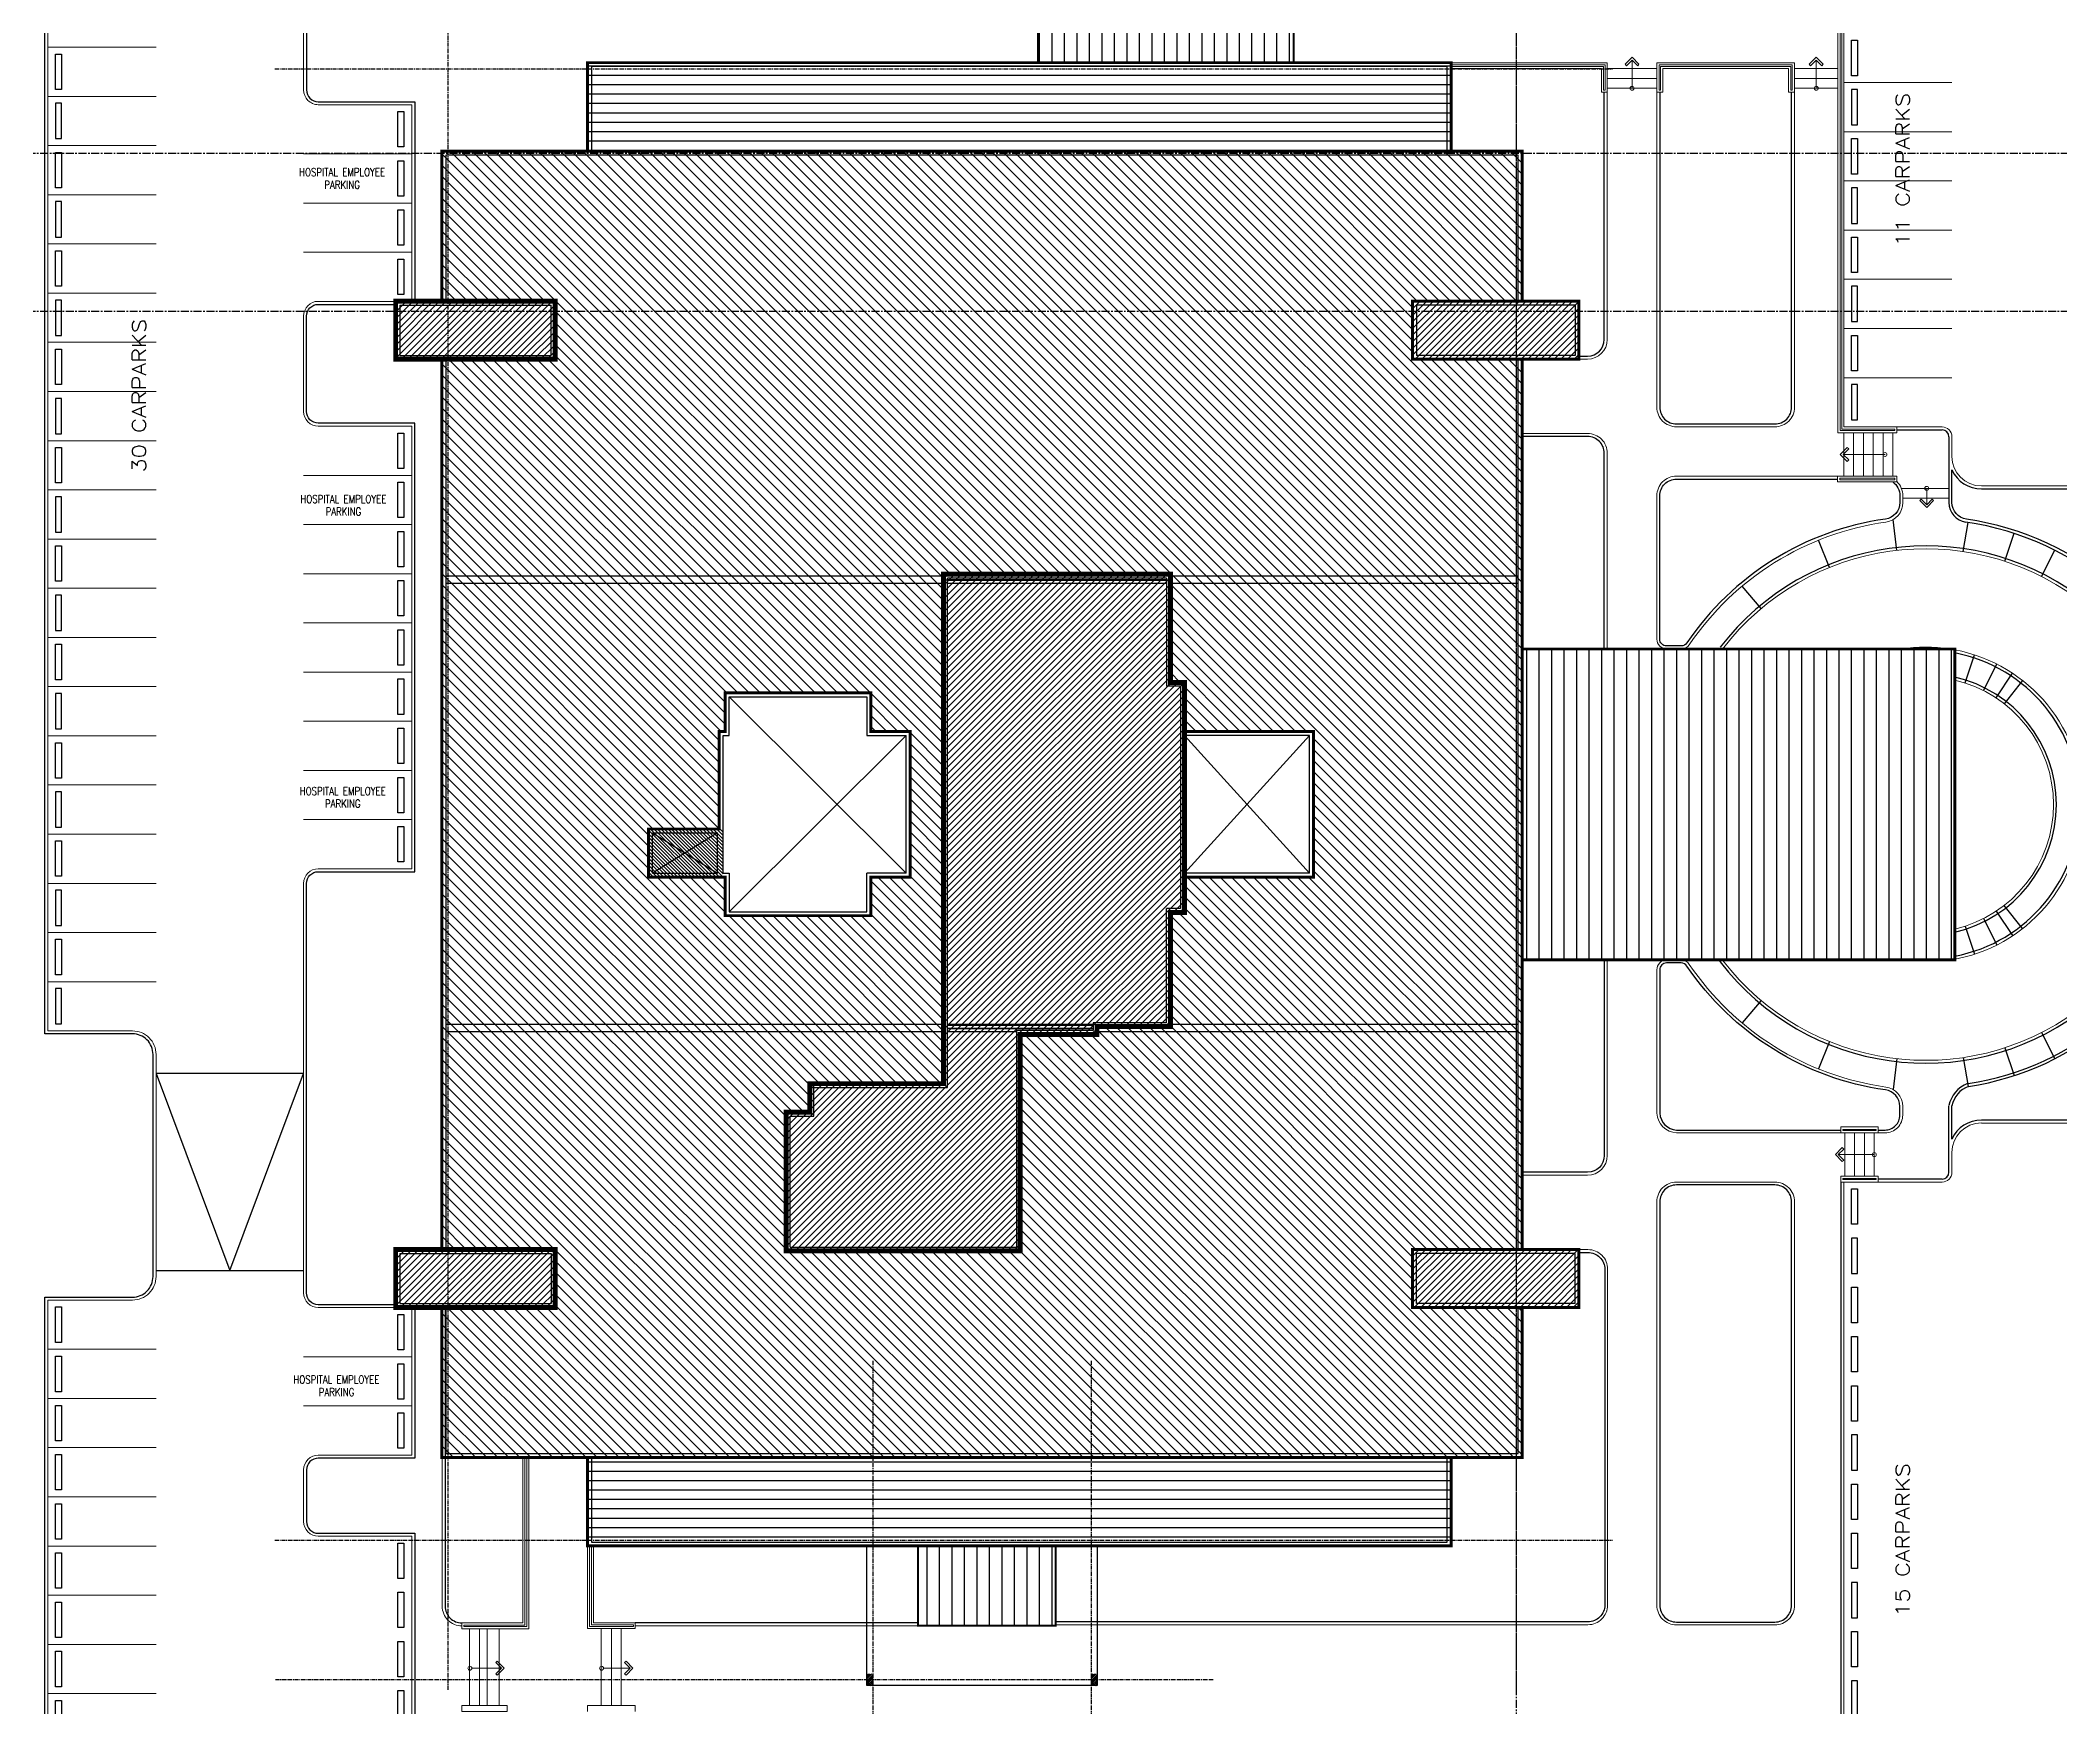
# Model space of a CAD drawing. Header units: inches. Extents: x 35355 to 94322, y -3056 to 38234.
# Drawn here: x 90009 to 91272, y 2455 to 3497 of the extents above; entities that cross this region are included whole.
import ezdxf
from ezdxf.enums import TextEntityAlignment as Align

# ---------------------------------------------------------------- set-up
doc = ezdxf.new("R2010")
doc.units = ezdxf.units.IN
doc.header["$MEASUREMENT"] = 0
doc.linetypes.add('CENTERX2', pattern=[4, 2.5, -0.5, 0.5, -0.5])
doc.linetypes.add('HIDDEN', pattern=[0.375, 0.25, -0.125])
doc.layers.get('DEFPOINTS').update_dxf_attribs({"color": 8})
for name, color, linetype in [('AR-AXIS', 9, 'CENTERX2'), ('AR-HATCH', 8, 'Continuous'), ('AR-HIDDEN', 8, 'HIDDEN'), ('AR-SHEET-NM', 4, 'Continuous'), ('AR-WALL', 8, 'Continuous'), ('CURB-2', 8, 'Continuous'), ('HATCH', 43, 'Continuous'), ('HIDDEN', 8, 'HIDDEN'), ('PARAPET', 1, 'Continuous'), ('RAMP', 1, 'Continuous'), ('WHEEL BUMP', 6, 'Continuous')]:
    doc.layers.add(name, color=color, linetype=linetype)
for name, color, linetype, lineweight in [('CARLINE', 8, 'Continuous', 18), ('CURVE', 8, 'Continuous', 18), ('RAILING', 1, 'Continuous', 18), ('schematic lines', 110, 'Continuous', 25), ('STAIR', 8, 'Continuous', 18), ('WALL2', 4, 'Continuous', 18)]:
    doc.layers.add(name, color=color, linetype=linetype, lineweight=lineweight)
doc.styles.add('ROMANS', font='romans.shx', dxfattribs={"width": 0.85})
pattern_1 = [(90, (-1490888.6645, 89092.963), (-7.814695, 7e-16), [])]
pattern_2 = [(180, (-1490888.6645, 89092.963), (-1e-15, -5.861021), [])]
pattern_3 = [(45, (-1490888.6645, 89092.9631), (-2.0721839, 2.0721839), [])]

# ---------------------------------------------------------------- blocks, each defined once
blk = doc.blocks.new('AHHMS TEMPLATE')
at = {"layer": 'AR-HATCH'}
h = blk.add_hatch(dxfattribs=at)
h.set_pattern_fill('ANSI31', color=8, scale=6.153303, angle=90, style=0)
h.set_pattern_definition([(225, (-1492051.75, 69380.1004), (-0.54388029, 0.54388029), [])])
h.paths.add_polyline_path([(-1491215.9, 83036.5), (-1491215.9, 83040.2), (-1491212.2, 83040.2), (-1491212.2, 83036.5)])
h.paths.add_polyline_path([(-1491212.2, 83032.8), (-1491215.9, 83032.8), (-1491215.9, 83036.5), (-1491212.2, 83036.5)])
h = blk.add_hatch(dxfattribs=at)
h.set_pattern_fill('ANSI31', color=8, scale=6.153303, angle=90, style=0)
h.set_pattern_definition([(225, (-1491911.4547, 69380.1004), (-0.54388029, 0.54388029), [])])
h.paths.add_polyline_path([(-1491075.6, 83036.5), (-1491075.6, 83040.2), (-1491071.9, 83040.2), (-1491071.9, 83036.5)])
h.paths.add_polyline_path([(-1491071.9, 83032.8), (-1491075.6, 83032.8), (-1491075.6, 83036.5), (-1491071.9, 83036.5)])
at = {"layer": 'HATCH'}
h = blk.add_hatch(dxfattribs=at)
h.set_pattern_fill('ANSI31', color=8, scale=2.461321, angle=45, style=0)
h.set_pattern_definition(pattern_1)
h.paths.add_polyline_path([(-1490948.8, 84334.2), (-1491108.8, 84334.2), (-1491108.8, 84048.1), (-1490948.8, 84048.1)])
h = blk.add_hatch(dxfattribs=at)
h.set_pattern_fill('ANSI31', color=8, scale=1.845991, angle=135, style=0)
h.set_pattern_definition(pattern_2)
h.paths.add_polyline_path([(-1490850.4, 84048.1), (-1491390.6, 84048.1), (-1491390.6, 83992.7), (-1490850.4, 83992.7)])
h = blk.add_hatch(dxfattribs=at)
h.set_pattern_fill('ANSI31', color=1, scale=1.538326, angle=270, style=0)
h.set_pattern_definition([(315, (-1490888.6645, 89092.963), (3.45364, 3.45364), [])])
h.paths.add_polyline_path([(-1491191.2, 83627.2), (-1491191.2, 83627.1), (-1491191.1, 83627.2)])
h.paths.add_polyline_path([(-1491304.5, 83514.5), (-1491304.5, 83538.6), (-1491352.5, 83538.6), (-1491352.5, 83568.7), (-1491308.2, 83568.7), (-1491308.2, 83629.7), (-1491304.5, 83629.7), (-1491304.5, 83653.8), (-1491213.4, 83653.8), (-1491213.4, 83629.7), (-1491188.8, 83629.7), (-1491188.8, 83538.6), (-1491213.4, 83538.6), (-1491213.4, 83514.5)])
h.paths.add_polyline_path([(-1491017.1, 83629.7), (-1490936.5, 83629.7), (-1490936.5, 83538.6), (-1491017.1, 83538.6)])
h.paths.add_polyline_path([(-1490806, 83862.6), (-1490874.5, 83862.6), (-1490874.5, 83898.9), (-1490806, 83898.9), (-1490806, 83992.7), (-1491481.7, 83992.7), (-1491481.7, 83898.9), (-1491410.9, 83898.9), (-1491410.9, 83862.6), (-1491481.7, 83862.6), (-1491481.7, 83305.7), (-1491410.9, 83305.7), (-1491410.9, 83269.4), (-1491481.7, 83269.4), (-1491481.7, 83175.5), (-1490806, 83175.5), (-1490806, 83269.4), (-1490874.5, 83269.4), (-1490874.5, 83305.7), (-1490806, 83305.7)])
h.paths.add_polyline_path([(-1491026, 83660.4), (-1491017.1, 83660.4), (-1491017.1, 83516.4), (-1491026, 83516.4), (-1491026, 83445.1), (-1491071.9, 83445.1), (-1491071.9, 83440.1), (-1491119.9, 83440.1), (-1491119.9, 83304.8), (-1491266.3, 83304.8), (-1491266.3, 83391.5), (-1491251.5, 83391.5), (-1491251.5, 83409.4), (-1491167.9, 83409.4), (-1491167.9, 83728.1), (-1491026, 83728.1)])
h = blk.add_hatch(dxfattribs=at)
h.set_pattern_fill('ANSI31', color=8, scale=0.922995, style=0)
h.set_pattern_definition(pattern_3)
h.paths.add_polyline_path([(-1491410.9, 83898.9), (-1491510.6, 83898.9), (-1491510.6, 83862.6), (-1491410.9, 83862.6)])
h = blk.add_hatch(dxfattribs=at)
h.set_pattern_fill('ANSI31', color=8, scale=0.922995, style=0)
h.set_pattern_definition(pattern_3)
h.paths.add_polyline_path([(-1490770.5, 83898.9), (-1490874.5, 83898.9), (-1490874.5, 83862.6), (-1490770.5, 83862.6)])
h = blk.add_hatch(dxfattribs=at)
h.set_pattern_fill('ANSI31', color=8, scale=0.922995, style=0)
h.set_pattern_definition(pattern_3)
h.paths.add_polyline_path([(-1491119.9, 83440.1), (-1491071.9, 83440.1), (-1491071.9, 83445.1), (-1491026, 83445.1), (-1491026, 83516.4), (-1491017.1, 83516.4), (-1491017.1, 83660.4), (-1491026, 83660.4), (-1491026, 83728.1), (-1491167.9, 83728.1), (-1491167.9, 83409.4), (-1491251.5, 83409.4), (-1491251.5, 83391.5), (-1491266.3, 83391.5), (-1491266.3, 83304.8), (-1491119.9, 83304.8)])
h = blk.add_hatch(dxfattribs=at)
h.set_pattern_fill('ANSI31', color=8, scale=2.461321, angle=45, style=0)
h.set_pattern_definition(pattern_1)
h.paths.add_polyline_path([(-1490535.3, 83681.3), (-1490806, 83681.3), (-1490806, 83486.9), (-1490535.3, 83486.9)])
h = blk.add_hatch(dxfattribs=at)
h.set_pattern_fill('ANSI31', color=8, scale=12.306606, angle=90, style=0)
h.set_pattern_definition([(135, (-1491650.5486, 92164.911), (-1.08776058, -1.08776058), [])])
h.paths.add_polyline_path([(-1491334.4, 83568.7), (-1491334.4, 83538.6), (-1491305.7, 83538.6), (-1491305.7, 83568.7)])
h.paths.add_polyline_path([(-1491352.5, 83568.7), (-1491352.5, 83538.6), (-1491334.4, 83538.6), (-1491334.4, 83568.7)])
h = blk.add_hatch(dxfattribs=at)
h.set_pattern_fill('ANSI31', color=8, scale=0.922995, style=0)
h.set_pattern_definition(pattern_3)
h.paths.add_polyline_path([(-1491410.9, 83305.7), (-1491510.6, 83305.7), (-1491510.6, 83269.4), (-1491410.9, 83269.4)])
h = blk.add_hatch(dxfattribs=at)
h.set_pattern_fill('ANSI31', color=8, scale=0.922995, style=0)
h.set_pattern_definition(pattern_3)
h.paths.add_polyline_path([(-1490770.5, 83305.7), (-1490874.5, 83305.7), (-1490874.5, 83269.4), (-1490770.5, 83269.4)])
h = blk.add_hatch(dxfattribs=at)
h.set_pattern_fill('ANSI31', color=8, scale=1.845991, angle=135, style=0)
h.set_pattern_definition(pattern_2)
h.paths.add_polyline_path([(-1490850.4, 83175.5), (-1491390.6, 83175.5), (-1491390.6, 83120.2), (-1490850.4, 83120.2)])
h = blk.add_hatch(dxfattribs=at)
h.set_pattern_fill('ANSI31', color=8, scale=2.461321, angle=45, style=0)
h.set_pattern_definition(pattern_1)
h.paths.add_polyline_path([(-1491097.7, 83120.2), (-1491183.9, 83120.2), (-1491183.9, 83070.3), (-1491097.7, 83070.3)])
at = {"layer": 'AR-AXIS', "color": 8, "ltscale": 2}
for p, q in [((-1490809.5, 81994.9), (-1490809.5, 85060)), ((-1492933, 83991.4), (-1488915.2, 83991.4)), ((-1492933, 83892.6), (-1488915.2, 83892.6))]:
    blk.add_line(p, q, dxfattribs=at)
at = {"layer": 'AR-AXIS', "color": 8}
for p, q in [((-1491477.8, 83030.2), (-1491477.8, 84163.6)), ((-1490809.5, 83030.2), (-1490809.5, 84163.6)), ((-1491586.1, 84044.3), (-1490749.4, 84044.3)), ((-1491212.2, 83235.9), (-1491212.2, 82949.6)), ((-1491075.6, 83235.9), (-1491075.6, 82949.6)), ((-1491586.1, 83123.8), (-1490749.4, 83123.8)), ((-1490999.3, 83036.5), (-1491586.1, 83036.5))]:
    blk.add_line(p, q, dxfattribs=at)
at = {"layer": 'AR-HATCH', "color": 8}
for p, q in [((-1491479.2, 83727), (-1491212.2, 83727)), ((-1491479.2, 83722.4), (-1491212.2, 83722.4)), ((-1491212.2, 83727), (-1491167.9, 83727)), ((-1491212.2, 83722.4), (-1491167.9, 83722.4)), ((-1491026, 83727), (-1490808.5, 83727)), ((-1491026, 83722.4), (-1490808.5, 83722.4)), ((-1491167.9, 83446.4), (-1491479.2, 83446.4)), ((-1491167.9, 83441.9), (-1491479.2, 83441.9)), ((-1490808.5, 83441.9), (-1491071.9, 83441.9)), ((-1490808.5, 83446.4), (-1491026, 83446.4))]:
    blk.add_line(p, q, dxfattribs=at)
at = {"layer": 'AR-HIDDEN', "color": 8}
for p, q in [((-1491028.5, 83724.5), (-1491165.4, 83724.5)), ((-1491165.4, 83724.3), (-1491028.5, 83724.3)), ((-1491074.3, 83445.8), (-1491165.4, 83445.8)), ((-1491074.3, 83443.9), (-1491165.4, 83443.9)), ((-1491074.3, 83443.7), (-1491165.4, 83443.7))]:
    blk.add_line(p, q, dxfattribs=at)
at = {"layer": 'AR-HIDDEN', "color": 8, "linetype": 'ByBlock'}
for p, q in [((-1491191.2, 83541), (-1491302, 83651.3)), ((-1491191.2, 83627.1), (-1491302, 83516.9)), ((-1491017.1, 83627.2), (-1490939, 83541)), ((-1490939, 83627.1), (-1491017.1, 83541)), ((-1491350, 83541), (-1491350, 83566.3)), ((-1491309.4, 83566.3), (-1491350, 83541)), ((-1491350, 83566.3), (-1491309.4, 83541)), ((-1491350, 83566.3), (-1491309.4, 83566.3)), ((-1491309.4, 83541), (-1491309.4, 83566.3)), ((-1491350, 83541), (-1491309.4, 83541))]:
    blk.add_line(p, q, dxfattribs=at)
at = {"layer": 'AR-WALL', "color": 8}
for p, q in [((-1491508.1, 83896.4), (-1491413.4, 83896.4)), ((-1491508.1, 83896.4), (-1491508.1, 83865)), ((-1491413.4, 83865), (-1491413.4, 83896.4)), ((-1490772.9, 83896.4), (-1490872, 83896.4)), ((-1490872, 83896.4), (-1490872, 83865)), ((-1490772.9, 83896.4), (-1490772.9, 83865)), ((-1491508.1, 83865), (-1491413.4, 83865)), ((-1490772.9, 83865), (-1490872, 83865)), ((-1491167.9, 83724.5), (-1491165.4, 83724.5)), ((-1491165.4, 83724.3), (-1491167.9, 83724.3)), ((-1491165.4, 83724.5), (-1491165.4, 83725.6)), ((-1491028.5, 83725.6), (-1491165.4, 83725.6)), ((-1491165.4, 83406.9), (-1491165.4, 83724.3)), ((-1491165.4, 83722.4), (-1491028.5, 83722.4)), ((-1491028.5, 83725.6), (-1491028.5, 83724.5)), ((-1491028.5, 83724.5), (-1491026, 83724.5)), ((-1491028.5, 83724.3), (-1491028.5, 83658)), ((-1491028.5, 83724.3), (-1491026, 83724.3)), ((-1491019.6, 83658), (-1491028.5, 83658)), ((-1491019.6, 83658), (-1491019.6, 83518.9)), ((-1491302, 83627.2), (-1491302, 83651.3)), ((-1491302, 83651.3), (-1491215.9, 83651.3)), ((-1491215.9, 83651.3), (-1491215.9, 83627.2)), ((-1491305.7, 83541), (-1491305.7, 83627.2)), ((-1491305.7, 83627.2), (-1491302, 83627.2)), ((-1491215.9, 83627.2), (-1491191.2, 83627.2)), ((-1491191.2, 83541), (-1491191.2, 83627.2)), ((-1490939, 83627.2), (-1491017.1, 83627.2)), ((-1490939, 83541), (-1490939, 83627.1)), ((-1491305.7, 83541), (-1491302, 83541)), ((-1491302, 83541), (-1491302, 83516.9)), ((-1491215.9, 83516.9), (-1491215.9, 83541)), ((-1491191.2, 83541), (-1491215.9, 83541)), ((-1490939, 83541), (-1491017.1, 83541)), ((-1491302, 83516.9), (-1491215.9, 83516.9)), ((-1491028.5, 83447.5), (-1491028.5, 83518.9)), ((-1491019.6, 83518.9), (-1491028.5, 83518.9)), ((-1491074.3, 83446.4), (-1491165.4, 83446.4)), ((-1491122.3, 83441.9), (-1491165.4, 83441.9)), ((-1491074.3, 83442.6), (-1491122.3, 83442.6)), ((-1491122.3, 83442.6), (-1491122.3, 83307.2)), ((-1491074.3, 83447.5), (-1491074.3, 83442.6)), ((-1491028.5, 83447.5), (-1491074.3, 83447.5)), ((-1491249.1, 83406.9), (-1491165.4, 83406.9)), ((-1491249.1, 83389.1), (-1491249.1, 83406.9)), ((-1491263.9, 83389.1), (-1491249.1, 83389.1)), ((-1491263.9, 83307.2), (-1491263.9, 83389.1)), ((-1491508.1, 83303.2), (-1491413.4, 83303.2)), ((-1491508.1, 83303.2), (-1491508.1, 83271.8)), ((-1491413.4, 83303.2), (-1491413.4, 83271.8)), ((-1491263.9, 83307.2), (-1491122.3, 83307.2)), ((-1490772.9, 83303.2), (-1490872, 83303.2)), ((-1490872, 83271.8), (-1490872, 83303.2)), ((-1490772.9, 83271.8), (-1490772.9, 83303.2)), ((-1491508.1, 83271.8), (-1491413.4, 83271.8)), ((-1490772.9, 83271.8), (-1490872, 83271.8))]:
    blk.add_line(p, q, dxfattribs=at)
for points in [[(-1490852.8, 83992.7), (-1490852.8, 84045.7), (-1491388.2, 84045.7), (-1491388.2, 83992.7)], [(-1490808.5, 83898.9), (-1490808.5, 83990.2), (-1491479.2, 83990.2), (-1491479.2, 83898.9)], [(-1491479.2, 83862.6), (-1491479.2, 83305.7)], [(-1490808.5, 83305.7), (-1490808.5, 83862.6)], [(-1491479.2, 83269.4), (-1491479.2, 83178), (-1490808.5, 83178), (-1490808.5, 83269.4)], [(-1491388.2, 83175.5), (-1491388.2, 83122.6), (-1490852.8, 83122.6), (-1490852.8, 83175.5)]]:
    blk.add_lwpolyline(points, dxfattribs=at)
at = {"layer": 'CARLINE', "color": 8}
for p, q in [((-1491660.5, 84057.8), (-1491728.2, 84057.8)), ((-1490604.8, 84035.6), (-1490537.1, 84035.6)), ((-1491660.5, 84027), (-1491728.2, 84027)), ((-1491660.5, 83996.2), (-1491728.2, 83996.2)), ((-1490604.8, 84004.9), (-1490537.1, 84004.9)), ((-1491500.5, 83991.1), (-1491568.2, 83991.1)), ((-1490604.8, 83974.1), (-1490537.1, 83974.1)), ((-1491660.5, 83965.5), (-1491728.2, 83965.5)), ((-1491500.5, 83960.3), (-1491568.2, 83960.3)), ((-1491660.5, 83934.7), (-1491728.2, 83934.7)), ((-1490604.8, 83943.3), (-1490537.1, 83943.3)), ((-1491500.5, 83929.5), (-1491568.2, 83929.5)), ((-1490604.8, 83912.6), (-1490537.1, 83912.6)), ((-1491660.5, 83903.9), (-1491728.2, 83903.9)), ((-1490604.8, 83881.8), (-1490537.1, 83881.8)), ((-1491660.5, 83873.2), (-1491728.2, 83873.2)), ((-1490604.8, 83851), (-1490537.1, 83851)), ((-1491660.5, 83842.4), (-1491728.2, 83842.4)), ((-1491660.5, 83811.6), (-1491728.2, 83811.6)), ((-1491660.5, 83780.9), (-1491728.2, 83780.9)), ((-1491500.5, 83789.9), (-1491568.2, 83789.9)), ((-1491500.5, 83759.2), (-1491568.2, 83759.2)), ((-1491660.5, 83750.1), (-1491728.2, 83750.1)), ((-1491660.5, 83719.3), (-1491728.2, 83719.3)), ((-1491500.5, 83728.4), (-1491568.2, 83728.4)), ((-1491500.5, 83697.6), (-1491568.2, 83697.6)), ((-1491660.5, 83688.6), (-1491728.2, 83688.6)), ((-1491500.5, 83666.9), (-1491568.2, 83666.9)), ((-1491660.5, 83657.8), (-1491728.2, 83657.8)), ((-1491500.5, 83636.1), (-1491568.2, 83636.1)), ((-1491660.5, 83627), (-1491728.2, 83627)), ((-1491500.5, 83605.3), (-1491568.2, 83605.3)), ((-1491660.5, 83596.3), (-1491728.2, 83596.3)), ((-1491660.5, 83565.5), (-1491728.2, 83565.5)), ((-1491568.2, 83574.6), (-1491500.5, 83574.6)), ((-1491660.5, 83534.7), (-1491728.2, 83534.7)), ((-1491660.5, 83504), (-1491728.2, 83504)), ((-1491660.5, 83473.2), (-1491728.2, 83473.2)), ((-1491660.5, 83243.2), (-1491728.2, 83243.2)), ((-1491500.6, 83238.5), (-1491568.2, 83238.5)), ((-1491660.5, 83212.4), (-1491728.2, 83212.4)), ((-1491500.6, 83207.8), (-1491568.2, 83207.8)), ((-1491660.5, 83181.7), (-1491728.2, 83181.7)), ((-1491660.5, 83150.9), (-1491728.2, 83150.9)), ((-1491660.5, 83120.1), (-1491728.2, 83120.1)), ((-1491660.5, 83089.4), (-1491728.2, 83089.4)), ((-1491660.5, 83058.6), (-1491728.2, 83058.6)), ((-1491660.5, 83027.8), (-1491728.2, 83027.8))]:
    blk.add_line(p, q, dxfattribs=at)
at = {"layer": 'CURB-2', "color": 8}
for p, q in [((-1490571.6, 83818.4), (-1490543.3, 83818.4)), ((-1490539, 83814.1), (-1490539, 83772.9)), ((-1490571.6, 83743), (-1490573.8, 83762.4)), ((-1490530.1, 83742.3), (-1490526.9, 83760.5)), ((-1490613.7, 83732.3), (-1490620.7, 83749.4)), ((-1490504, 83736.2), (-1490498.3, 83753.7)), ((-1490481.2, 83726.7), (-1490472.8, 83743.2)), ((-1490656.4, 83706.6), (-1490668.3, 83720.7)), ((-1490540.7, 83681.3), (-1490540.7, 83681.6)), ((-1490528.8, 83660.1), (-1490523.1, 83677.6)), ((-1490517.4, 83655.4), (-1490509, 83671.8)), ((-1490509.4, 83650.7), (-1490499.2, 83666.1)), ((-1490493, 83661.7), (-1490504.4, 83647.1)), ((-1490509.4, 83517.4), (-1490499.2, 83502)), ((-1490493, 83506.4), (-1490504.4, 83520.9)), ((-1490528.8, 83508), (-1490523.1, 83490.4)), ((-1490517.4, 83512.7), (-1490509, 83496.2)), ((-1490540.8, 83486.9), (-1490540.7, 83486.4)), ((-1490656.4, 83461.5), (-1490668.3, 83447.4)), ((-1490481.2, 83441.4), (-1490472.8, 83424.9)), ((-1490613.7, 83435.8), (-1490620.7, 83418.7)), ((-1490504, 83431.9), (-1490498.3, 83414.4)), ((-1490571.6, 83425.1), (-1490573.8, 83405.7)), ((-1490530.1, 83425.8), (-1490526.9, 83407.6)), ((-1490539, 83366.3), (-1490539, 83395.6)), ((-1490537.1, 83374.7), (-1490537.1, 83395.5)), ((-1490432.5, 83386.6), (-1490518.7, 83386.6)), ((-1490539, 83354), (-1490539, 83366.3)), ((-1490606.7, 83347.8), (-1490606.7, 82972.5)), ((-1490543.3, 83349.7), (-1490583.3, 83349.7)), ((-1491183.9, 83072.2), (-1491360.7, 83072.2))]:
    blk.add_line(p, q, dxfattribs=at)
for points in [[(-1489401.2, 82675.3), (-1489435.7, 82675.3, 0.414214), (-1489452.3, 82658.6), (-1489452.3, 82344.8, -0.414214), (-1489503.4, 82293.8), (-1491623.6, 82293.8, -0.414214), (-1491662.4, 82332.5), (-1491662.4, 82369.4, 0.414214), (-1491672.8, 82379.9), (-1491730.1, 82379.9), (-1491730.1, 83275.8), (-1491675.3, 83275.8, 0.414214), (-1491662.4, 83288.7), (-1491662.4, 83427.7, 0.414214), (-1491675.3, 83440.6), (-1491730.1, 83440.6), (-1491730.1, 84367.3), (-1491666.7, 84367.3, 0.414214), (-1491662.4, 84371.6), (-1491662.4, 84448.7, -0.181984), (-1491648.4, 84479.6, 0.146599), (-1491632.8, 84498.9, 0.097146), (-1491631.6, 84505.2), (-1491631.6, 84561.1)], [(-1491108.8, 84163.1), (-1491207.8, 84163, -0.132791), (-1491239.7, 84171.6), (-1491270.9, 84189.8, 0.132791), (-1491285.5, 84193.8), (-1491531.3, 84193.8, 0.414213), (-1491566.4, 84158.7), (-1491566.4, 84031.1, 0.414214), (-1491559, 84023.7), (-1491498.7, 84023.7), (-1491498.7, 83898.8)], [(-1490770.5, 83864.4), (-1490765, 83864.4, 0.406614), (-1490754.6, 83875), (-1490754.6, 84029.6)], [(-1490719.9, 84029.6), (-1490719.9, 83832.6, 0.414214), (-1490709.4, 83822.1), (-1490647.9, 83822.1, 0.414214), (-1490637.4, 83832.6), (-1490637.4, 84029.6)], [(-1491510.4, 83271.1), (-1491559, 83271.1, -0.414215), (-1491566.4, 83278.5), (-1491566.4, 83534.6, -0.414213), (-1491559, 83542), (-1491498.7, 83542), (-1491498.7, 83822.6), (-1491559, 83822.6, -0.414215), (-1491566.4, 83829.9), (-1491566.4, 83889.5, -0.414212), (-1491559, 83896.9), (-1491510.4, 83896.9)], [(-1490754.6, 83681.3), (-1490754.6, 83803.8, 0.414214), (-1490765, 83814.2), (-1490806, 83814.2)], [(-1490574.2, 83785.8, -0.246746), (-1490569.7, 83777.2), (-1490569.7, 83772.9, -0.37382), (-1490578.7, 83762.6, 0.212138), (-1490702.9, 83685.1, -0.248963), (-1490706.5, 83683.2), (-1490715.6, 83683.2, -0.414214), (-1490719.9, 83687.5), (-1490719.9, 83777.2, -0.414214), (-1490709.4, 83787.6), (-1490608.7, 83787.6)], [(-1490754.6, 83486.9), (-1490754.6, 83364.4, -0.414213), (-1490765, 83354), (-1490806, 83354)], [(-1490583.3, 83380.4), (-1490579, 83380.4, 0.414214), (-1490569.7, 83389.7), (-1490569.7, 83395.2, 0.37373), (-1490578.7, 83405.5, -0.212055), (-1490702.9, 83483, 0.248963), (-1490706.5, 83484.9), (-1490715.6, 83484.9, 0.414214), (-1490719.9, 83480.6), (-1490719.9, 83390.9, 0.377807), (-1490709.4, 83380.4), (-1490606.7, 83380.4)], [(-1490770.5, 83303.8), (-1490764.8, 83303.8, -0.416568), (-1490754.3, 83293.3), (-1490754.3, 83083.2, -0.414214), (-1490764.8, 83072.7), (-1491097.7, 83072.7)], [(-1491498.7, 83269.3), (-1491498.7, 83175.1), (-1491559, 83175.1, 0.414214), (-1491566.4, 83167.8), (-1491566.4, 83135.5, 0.414214), (-1491559, 83128.1), (-1491498.7, 83128.1), (-1491498.7, 82786)], [(-1491479.6, 83269.4), (-1491479.6, 83082.5, 0.414214), (-1491469.2, 83072, 0.414214)]]:
    blk.add_lwpolyline(points, format="xyb", dxfattribs=at)
for points in [[(-1490528.1, 83762.5, -0.373378), (-1490537.1, 83772.9), (-1490537.1, 83793.3, 0.293273), (-1490518.7, 83781.5), (-1490432.5, 83781.5, -0.414214), (-1490428.2, 83777.2), (-1490428.2, 83715.7, -0.148694), (-1490432.8, 83717.9, 0.149302)], [(-1490719.9, 83335.5), (-1490719.9, 83083.1, 0.414214), (-1490709.4, 83072.6), (-1490647.9, 83072.6, 0.414214), (-1490637.4, 83083.1), (-1490637.4, 83335.5, 0.414214), (-1490647.9, 83346), (-1490709.4, 83346, 0.414214)]]:
    blk.add_lwpolyline(points, format="xyb", close=True, dxfattribs=at)
for centre, radius, start, end in [((-1490543.3, 83814.1), 4.31, 0, 90), ((-1490526.7, 83772.9), 12.3, 180, 261.8981), ((-1490553.6, 83584), 178.4, 47.9316, 81.8981), ((-1490553.6, 83584), 161.8, 53.5985, 142.5413), ((-1490553.6, 83584), 96.6, 280.8894, 79.1106), ((-1490553.6, 83584), 81.8, 282.8855, 77.1145), ((-1490553.6, 83584), 161.8, 216.8891, 217.4506), ((-1490553.6, 83584), 161.8, 217.4506, 306.4015), ((-1490553.6, 83584), 176.6, 278.6623, 311.0169), ((-1490553.6, 83584), 178.4, 278.6623, 311.0169), ((-1490521.1, 83392.3), 18.2, 109.9656, 169.287), ((-1490521.1, 83392.3), 16.4, 109.9656, 168.6967), ((-1490518.7, 83366.3), 20.3, 90, 155.38), ((-1490543.3, 83354), 4.31, 270, 0)]:
    blk.add_arc(centre, radius, start, end, dxfattribs=at)
at = {"layer": 'CURVE', "color": 8}
for p, q in [((-1490604.8, 84158.7), (-1490604.8, 83820.3)), ((-1490604.8, 83820.3), (-1490543.3, 83820.3)), ((-1490537.1, 83814.1), (-1490537.1, 83801.8)), ((-1490432.5, 83783.3), (-1490518.7, 83783.3)), ((-1490432.5, 83384.7), (-1490518.7, 83384.7)), ((-1490537.1, 83354), (-1490537.1, 83366.3)), ((-1490604.8, 83347.8), (-1490604.8, 82972.5)), ((-1490543.3, 83347.8), (-1490583.3, 83347.8)), ((-1491183.9, 83070.3), (-1491360.7, 83070.3))]:
    blk.add_line(p, q, dxfattribs=at)
for points in [[(-1489503.4, 82295.6), (-1491623.6, 82295.6, -0.414214), (-1491660.5, 82332.5), (-1491660.5, 82369.4, 0.414214), (-1491672.8, 82381.7), (-1491728.2, 82381.7), (-1491728.2, 83274), (-1491675.3, 83274, 0.414214), (-1491660.5, 83288.7), (-1491660.5, 83427.7, 0.414214), (-1491675.3, 83442.4), (-1491728.2, 83442.4), (-1491728.2, 84365.4), (-1491666.7, 84365.4, 0.414214), (-1491660.5, 84371.6), (-1491660.5, 84448.6, -0.180718), (-1491647.3, 84478.1, 0.145607), (-1491631.1, 84498.2, 0.097146), (-1491629.8, 84505.2), (-1491629.8, 84578)], [(-1491108.8, 84164.9), (-1491207.8, 84164.8, -0.132791), (-1491238.8, 84173.2), (-1491270, 84191.4, 0.132791), (-1491285.5, 84195.6), (-1491531.3, 84195.6, 0.414213), (-1491568.2, 84158.7), (-1491568.2, 84031.1, 0.414214), (-1491559, 84021.8), (-1491500.5, 84021.8), (-1491500.5, 83898.8)], [(-1490770.5, 83862.6), (-1490765, 83862.6, 0.407195), (-1490752.7, 83875), (-1490752.7, 84029.6)], [(-1490721.7, 84029.6), (-1490721.7, 83832.6, 0.414214), (-1490709.4, 83820.3), (-1490647.9, 83820.3, 0.414214), (-1490635.6, 83832.6), (-1490635.6, 84029.6)], [(-1491510.4, 83269.3), (-1491559, 83269.3, -0.414215), (-1491568.2, 83278.5), (-1491568.2, 83534.6, -0.414213), (-1491559, 83543.8), (-1491500.5, 83543.8), (-1491500.5, 83820.7), (-1491559, 83820.7, -0.414215), (-1491568.2, 83829.9), (-1491568.2, 83889.5, -0.414212), (-1491559, 83898.8), (-1491510.4, 83898.8)], [(-1490752.7, 83681.3), (-1490752.7, 83803.8, 0.414214), (-1490765, 83816.1), (-1490806, 83816.1)], [(-1490571.6, 83786, -0.203285), (-1490567.8, 83777.2), (-1490567.8, 83772.9, -0.37382), (-1490578.4, 83760.7, 0.212138), (-1490701.4, 83684, -0.248963), (-1490706.5, 83681.3), (-1490715.6, 83681.3, -0.414214), (-1490721.7, 83687.5), (-1490721.7, 83777.2, -0.414214), (-1490709.4, 83789.5), (-1490608.7, 83789.5)], [(-1490752.7, 83486.9), (-1490752.7, 83364.4, -0.414213), (-1490765, 83352.1), (-1490806, 83352.1)], [(-1490701.4, 83484, 0.248963), (-1490706.5, 83486.8), (-1490715.6, 83486.8, 0.414214), (-1490721.7, 83480.6), (-1490721.7, 83390.9, 0.380441), (-1490709.4, 83378.6), (-1490606.7, 83378.6)], [(-1490583.3, 83378.6), (-1490579, 83378.6, 0.414214), (-1490567.9, 83389.7), (-1490567.9, 83395.2, 0.37373), (-1490578.5, 83407.3, -0.212055), (-1490701.4, 83484)], [(-1490770.5, 83305.6), (-1490764.8, 83305.6, -0.416384), (-1490752.5, 83293.3), (-1490752.5, 83083.2, -0.414214), (-1490764.8, 83070.9), (-1491097.7, 83070.9)], [(-1491500.6, 83269.3), (-1491500.6, 83177), (-1491559, 83177, 0.414214), (-1491568.2, 83167.8), (-1491568.2, 83135.5, 0.414214), (-1491559, 83126.3), (-1491500.5, 83126.3), (-1491500.5, 82787.9)], [(-1491481.5, 83269.4), (-1491481.5, 83082.5, 0.414214), (-1491469.2, 83070.2)]]:
    blk.add_lwpolyline(points, format="xyb", dxfattribs=at)
blk.add_lwpolyline([(-1490721.7, 83335.5), (-1490721.7, 83083.1, 0.414214), (-1490709.4, 83070.8), (-1490647.9, 83070.8, 0.414214), (-1490635.6, 83083.1), (-1490635.6, 83335.5, 0.414214), (-1490647.9, 83347.8), (-1490709.4, 83347.8, 0.414214)], format="xyb", close=True, dxfattribs=at)
for centre, radius, start, end in [((-1490543.3, 83814.1), 6.15, 0, 90), ((-1490518.7, 83801.8), 18.5, 180, 270), ((-1490553.6, 83584), 160, 53.5985, 142.5413), ((-1490553.6, 83584), 98.5, 81.2302, 98.7698), ((-1490553.6, 83584), 98.5, 279.3581, 79.3172), ((-1490553.6, 83584), 80, 283.1882, 76.8118), ((-1490553.6, 83584), 160, 217.3869, 217.4506), ((-1490553.6, 83584), 160, 217.4506, 306.4015), ((-1490518.7, 83366.3), 18.5, 90, 180), ((-1490543.3, 83354), 6.15, 270, 0)]:
    blk.add_arc(centre, radius, start, end, dxfattribs=at)
at = {"layer": 'DEFPOINTS', "color": 8}
for p, q in [((-1491215.9, 83032.8), (-1491215.9, 83120.2)), ((-1491071.9, 83120.2), (-1491071.9, 83032.8)), ((-1491071.9, 83032.8), (-1491215.9, 83032.8))]:
    blk.add_line(p, q, dxfattribs=at)
at = {"layer": 'HIDDEN', "color": 8}
for p, q in [((-1490799.9, 83681.3), (-1490535.3, 83681.3)), ((-1490535.3, 83486.9), (-1490535.3, 83681.3)), ((-1490806, 83486.9), (-1490806, 83305.7)), ((-1490799.9, 83486.9), (-1490535.3, 83486.9)), ((-1490806, 83175.5), (-1490806, 83269.4))]:
    blk.add_line(p, q, dxfattribs=at)
at = {"layer": 'PARAPET', "color": 2}
for points, const_width in [([(-1490948.8, 84048.1), (-1490948.8, 84334.2), (-1491108.8, 84334.2), (-1491108.8, 84048.1)], 1.23), ([(-1490850.4, 83992.7), (-1490850.4, 84048.1), (-1491390.6, 84048.1), (-1491390.6, 83992.7)], 1.85), ([(-1490806, 83898.9), (-1490806, 83992.7), (-1491481.7, 83992.7), (-1491481.7, 83898.9)], 1.85), ([(-1491481.7, 83862.6), (-1491481.7, 83305.7)], 1.85), ([(-1490806, 83305.7), (-1490806, 83862.6)], 1.85), ([(-1491266.3, 83304.8), (-1491266.3, 83391.5), (-1491251.5, 83391.5), (-1491251.5, 83409.4), (-1491167.9, 83409.4), (-1491167.9, 83728.1), (-1491026, 83728.1), (-1491026, 83660.4), (-1491017.1, 83660.4), (-1491017.1, 83516.4), (-1491026, 83516.4), (-1491026, 83445.1), (-1491071.9, 83445.1), (-1491071.9, 83440.1), (-1491119.9, 83440.1), (-1491119.9, 83304.8), (-1491266.3, 83304.8)], 3.08), ([(-1490806, 83486.9), (-1490535.3, 83486.9), (-1490535.3, 83681.3), (-1490806, 83681.3)], 1.85), ([(-1491017.1, 83629.7), (-1490936.5, 83629.7), (-1490936.5, 83538.6), (-1491017.1, 83538.6)], 1.85), ([(-1491481.7, 83269.4), (-1491481.7, 83175.5), (-1490806, 83175.5), (-1490806, 83269.4)], 1.85), ([(-1491390.6, 83175.5), (-1491390.6, 83120.2), (-1490850.4, 83120.2), (-1490850.4, 83175.5)], 1.85), ([(-1491183.9, 83120.2), (-1491183.9, 83070.3), (-1491097.7, 83070.3), (-1491097.7, 83120.2)], 1.23)]:
    blk.add_lwpolyline(points, dxfattribs=dict(at, const_width=const_width))
for points, const_width in [([(-1491510.6, 83862.6), (-1491510.6, 83898.9), (-1491410.9, 83898.9), (-1491410.9, 83862.6)], 3.08), ([(-1490770.5, 83898.9), (-1490874.5, 83898.9), (-1490874.5, 83862.6), (-1490770.5, 83862.6)], 1.85), ([(-1491304.5, 83538.6), (-1491304.5, 83514.5), (-1491213.4, 83514.5), (-1491213.4, 83538.6), (-1491188.8, 83538.6), (-1491188.8, 83629.7), (-1491213.4, 83629.7), (-1491213.4, 83653.8), (-1491304.5, 83653.8), (-1491304.5, 83629.7), (-1491308.2, 83629.7), (-1491308.2, 83568.7), (-1491352.5, 83568.7), (-1491352.5, 83538.6)], 1.85), ([(-1491510.6, 83305.7), (-1491410.9, 83305.7), (-1491410.9, 83269.4), (-1491510.6, 83269.4)], 3.08), ([(-1490770.5, 83269.4), (-1490874.5, 83269.4), (-1490874.5, 83305.7), (-1490770.5, 83305.7)], 1.85)]:
    blk.add_lwpolyline(points, close=True, dxfattribs=dict(at, const_width=const_width))
at = {"layer": 'RAILING', "color": 8}
for p, q in [((-1490605.4, 83380.1), (-1490605.4, 83380.7)), ((-1490584.5, 83380.7), (-1490605.4, 83380.7)), ((-1490584.5, 83380.1), (-1490605.4, 83380.1)), ((-1490584.5, 83380.1), (-1490584.5, 83380.7)), ((-1490605.4, 83350), (-1490605.4, 83349.4)), ((-1490584.5, 83350), (-1490605.4, 83350)), ((-1490584.5, 83349.4), (-1490605.4, 83349.4)), ((-1490584.5, 83350), (-1490584.5, 83349.4)), ((-1491429.8, 83175.5), (-1491429.8, 83070.6)), ((-1491428.6, 83175.5), (-1491428.6, 83069.7)), ((-1491389.4, 83120.2), (-1491389.4, 83069.7)), ((-1491388.2, 83120.2), (-1491388.2, 83070.9)), ((-1491467.9, 83070.6), (-1491429.8, 83070.6)), ((-1491467.9, 83070.6), (-1491467.9, 83069.7)), ((-1491467.9, 83069.7), (-1491428.6, 83069.7)), ((-1491361.9, 83069.7), (-1491389.4, 83069.7)), ((-1491361.9, 83070.9), (-1491388.2, 83070.9)), ((-1491361.9, 83070.9), (-1491361.9, 83069.7))]:
    blk.add_line(p, q, dxfattribs=at)
for points in [[(-1490606, 84160.1), (-1490554.4, 84160.1), (-1490554.4, 84161), (-1490607.1, 84161), (-1490607.1, 83818), (-1490572.8, 83818), (-1490572.8, 83818.9), (-1490606, 83818.9), (-1490606, 84160.1)], [(-1490637, 84046.7), (-1490637, 84031), (-1490637.9, 84031), (-1490637.9, 84045.8), (-1490719.4, 84045.8), (-1490719.4, 84031), (-1490720.3, 84031), (-1490720.3, 84046.7), (-1490637, 84046.7)], [(-1490572.8, 83787.2), (-1490572.8, 83788.1), (-1490607.3, 83788.1), (-1490607.3, 83787.2), (-1490572.8, 83787.2)]]:
    blk.add_lwpolyline(points, close=True, dxfattribs=at)
blk.add_lwpolyline([(-1490850.4, 84046.7), (-1490754.1, 84046.7), (-1490754.1, 84031), (-1490755, 84031), (-1490755, 84045.8), (-1490850.4, 84045.8)], dxfattribs=at)
at = {"layer": 'RAMP', "color": 8}
blk.add_line((-1491660.5, 83292.6), (-1491568.2, 83292.6), dxfattribs=at)
blk.add_lwpolyline([(-1491660.5, 83415.7), (-1491614.4, 83292.6), (-1491568.2, 83415.7), (-1491660.5, 83415.7)], dxfattribs=at)
at = {"layer": 'STAIR', "color": 8}
for p, q in [((-1490737.2, 84051.5), (-1490741.6, 84047.1)), ((-1490741.6, 84047.1), (-1490740.7, 84046.2)), ((-1490737.2, 84049.7), (-1490740.7, 84046.2)), ((-1490737.2, 84051.5), (-1490732.9, 84047.1)), ((-1490737.2, 84049.7), (-1490733.7, 84046.2)), ((-1490737.2, 84049.7), (-1490737.2, 84032.1)), ((-1490732.9, 84047.1), (-1490733.7, 84046.2)), ((-1490622, 84051.5), (-1490626.4, 84047.1)), ((-1490626.4, 84047.1), (-1490625.5, 84046.2)), ((-1490622, 84049.7), (-1490625.5, 84046.2)), ((-1490622, 84051.5), (-1490617.7, 84047.1)), ((-1490622, 84049.7), (-1490618.6, 84046.2)), ((-1490622, 84049.7), (-1490622, 84032.1)), ((-1490617.7, 84047.1), (-1490618.6, 84046.2)), ((-1490752.7, 84044.4), (-1490721.7, 84044.4)), ((-1490752.7, 84038.2), (-1490721.7, 84038.2)), ((-1490608.5, 84044.4), (-1490635.6, 84044.4)), ((-1490608.5, 84038.2), (-1490635.6, 84038.2)), ((-1490752.7, 84032.1), (-1490721.7, 84032.1)), ((-1490608.5, 84032.1), (-1490635.6, 84032.1)), ((-1490607, 83803), (-1490602.6, 83807.4)), ((-1490605.2, 83803), (-1490601.7, 83806.5)), ((-1490604.8, 83816.6), (-1490604.8, 83789.5)), ((-1490602.6, 83807.4), (-1490601.7, 83806.5)), ((-1490598.7, 83816.6), (-1490598.7, 83789.5)), ((-1490592.5, 83816.6), (-1490592.5, 83789.5)), ((-1490586.4, 83816.6), (-1490586.4, 83789.5)), ((-1490580.2, 83816.6), (-1490580.2, 83789.5)), ((-1490574.1, 83816.6), (-1490574.1, 83789.5)), ((-1490607, 83803), (-1490602.6, 83798.7)), ((-1490605.2, 83803), (-1490601.7, 83799.6)), ((-1490605.2, 83803), (-1490579, 83803)), ((-1490602.6, 83798.7), (-1490601.7, 83799.6)), ((-1490539, 83781.8), (-1490568.8, 83781.8)), ((-1490552.9, 83771.6), (-1490552.9, 83781.8)), ((-1490539, 83775.7), (-1490567.8, 83775.7)), ((-1490557.3, 83774.2), (-1490556.4, 83775.1)), ((-1490552.9, 83769.9), (-1490557.3, 83774.2)), ((-1490552.9, 83771.6), (-1490556.4, 83775.1)), ((-1490552.9, 83771.6), (-1490549.5, 83775.1)), ((-1490552.9, 83769.9), (-1490548.6, 83774.2)), ((-1490548.6, 83774.2), (-1490549.5, 83775.1)), ((-1490604.2, 83351.5), (-1490604.2, 83378.6)), ((-1490598, 83351.5), (-1490598, 83378.6)), ((-1490591.9, 83351.5), (-1490591.9, 83378.6)), ((-1490585.7, 83351.5), (-1490585.7, 83378.6)), ((-1490610, 83365), (-1490605.7, 83369.4)), ((-1490610, 83365), (-1490605.7, 83360.7)), ((-1490608.3, 83365), (-1490604.8, 83368.5)), ((-1490608.3, 83365), (-1490604.8, 83361.6)), ((-1490608.3, 83365), (-1490585.7, 83365)), ((-1490605.7, 83369.4), (-1490604.8, 83368.5)), ((-1490605.7, 83360.7), (-1490604.8, 83361.6)), ((-1491464.5, 83020.5), (-1491464.5, 83068.3)), ((-1491458.1, 83068.3), (-1491458.1, 83020.3)), ((-1491453.4, 83020.5), (-1491453.4, 83068.3)), ((-1491445.8, 83068.3), (-1491445.8, 83020.3)), ((-1491382, 83020.5), (-1491382, 83068.5)), ((-1491375.6, 83068.3), (-1491375.6, 83020.3)), ((-1491369.5, 83068.3), (-1491369.5, 83020.3)), ((-1491447.1, 83048.1), (-1491447.9, 83047.2)), ((-1491444.4, 83043.7), (-1491447.9, 83047.2)), ((-1491442.7, 83043.7), (-1491447.1, 83048.1)), ((-1491366.5, 83048.1), (-1491367.4, 83047.2)), ((-1491363.9, 83043.7), (-1491367.4, 83047.2)), ((-1491362.2, 83043.7), (-1491366.5, 83048.1)), ((-1491463, 83043.7), (-1491444.4, 83043.7)), ((-1491444.4, 83043.7), (-1491447.9, 83040.2)), ((-1491447.1, 83039.4), (-1491447.9, 83040.2)), ((-1491442.7, 83043.7), (-1491447.1, 83039.4)), ((-1491380.6, 83043.7), (-1491363.9, 83043.7)), ((-1491363.9, 83043.7), (-1491367.4, 83040.2)), ((-1491366.5, 83039.4), (-1491367.4, 83040.2)), ((-1491362.2, 83043.7), (-1491366.5, 83039.4))]:
    blk.add_line(p, q, dxfattribs=at)
for centre in [(-1490737.2, 84032.1), (-1490622, 84032.1), (-1490579, 83803), (-1490552.9, 83781.8), (-1490585.7, 83365), (-1491464.2, 83043.7), (-1491381.8, 83043.7)]:
    blk.add_circle(centre, 1.23, dxfattribs=at)
at = {"layer": 'WALL2', "color": 8}
for p, q in [((-1490604.8, 84158.7), (-1490604.8, 83820.3)), ((-1490608.7, 83785.8), (-1490608.7, 83785.8)), ((-1490583.3, 83382.3), (-1490606.7, 83382.3)), ((-1490606.7, 83378.6), (-1490606.7, 83382.3)), ((-1490583.3, 83378.6), (-1490606.7, 83378.6)), ((-1490583.3, 83378.6), (-1490583.3, 83382.3)), ((-1490583.3, 83351.5), (-1490606.7, 83351.5)), ((-1490606.7, 83351.5), (-1490606.7, 83347.8)), ((-1490583.3, 83351.5), (-1490583.3, 83347.8)), ((-1490583.3, 83347.8), (-1490606.7, 83347.8)), ((-1491431, 83175.5), (-1491431, 83072)), ((-1491427.3, 83175.5), (-1491427.3, 83068.3)), ((-1491390.6, 83120.2), (-1491390.6, 83068.5)), ((-1491386.9, 83120.2), (-1491386.9, 83072.2)), ((-1491431, 83072), (-1491469.2, 83072)), ((-1491469.2, 83068.3), (-1491469.2, 83072)), ((-1491427.3, 83068.3), (-1491469.2, 83068.3)), ((-1491360.7, 83020.3), (-1491390.6, 83020.3)), ((-1491390.6, 83020.3), (-1491390.6, 83016.6)), ((-1491360.7, 83020.3), (-1491360.7, 83016.6))]:
    blk.add_line(p, q, dxfattribs=at)
for points in [[(-1490604.8, 84158.7), (-1490553.1, 84158.7), (-1490553.1, 84162.4), (-1490608.5, 84162.4), (-1490608.5, 83816.6), (-1490571.6, 83816.6), (-1490571.6, 83820.3), (-1490604.8, 83820.3)], [(-1490850.4, 84048.1), (-1490752.7, 84048.1), (-1490752.7, 84048.1), (-1490752.7, 84029.6), (-1490756.4, 84029.6), (-1490756.4, 84044.4), (-1490850.4, 84044.4)], [(-1490721.7, 84048.1), (-1490635.6, 84048.1), (-1490635.6, 84048.1), (-1490635.6, 84029.6), (-1490639.3, 84029.6), (-1490639.3, 84044.4), (-1490718, 84044.4), (-1490718, 84029.6), (-1490721.7, 84029.6), (-1490721.7, 84048.1), (-1490721.7, 84048.1)], [(-1491390.6, 83068.5), (-1491360.7, 83068.5), (-1491360.7, 83072.2), (-1491386.9, 83072.2)], [(-1491440.9, 83020.3), (-1491440.9, 83016.6), (-1491469.2, 83016.6), (-1491469.2, 83020.3), (-1491440.9, 83020.3)]]:
    blk.add_lwpolyline(points, dxfattribs=at)
blk.add_lwpolyline([(-1490571.6, 83789.5), (-1490608.7, 83789.5), (-1490608.7, 83785.8), (-1490571.6, 83785.8), (-1490571.6, 83789.5)], close=True, dxfattribs=at)
at = {"layer": 'WHEEL BUMP', "color": 8}
for points in [[(-1490599.9, 84062.1), (-1490596.2, 84062.1), (-1490596.2, 84039.9), (-1490599.9, 84039.9)], [(-1491723.3, 84053.5), (-1491719.6, 84053.5), (-1491719.6, 84031.3), (-1491723.3, 84031.3)], [(-1491723.3, 84000.6), (-1491719.6, 84000.6), (-1491719.6, 84022.7), (-1491723.3, 84022.7)], [(-1490599.9, 84009.2), (-1490596.2, 84009.2), (-1490596.2, 84031.3), (-1490599.9, 84031.3)], [(-1491509.2, 84017.5), (-1491505.5, 84017.5), (-1491505.5, 83995.4), (-1491509.2, 83995.4)], [(-1490599.9, 84000.6), (-1490596.2, 84000.6), (-1490596.2, 83978.4), (-1490599.9, 83978.4)], [(-1491723.3, 83991.9), (-1491719.6, 83991.9), (-1491719.6, 83969.8), (-1491723.3, 83969.8)], [(-1491509.2, 83986.8), (-1491505.5, 83986.8), (-1491505.5, 83964.6), (-1491509.2, 83964.6)], [(-1490599.9, 83947.6), (-1490596.2, 83947.6), (-1490596.2, 83969.8), (-1490599.9, 83969.8)], [(-1491723.3, 83939), (-1491719.6, 83939), (-1491719.6, 83961.2), (-1491723.3, 83961.2)], [(-1491509.2, 83956), (-1491505.5, 83956), (-1491505.5, 83933.9), (-1491509.2, 83933.9)], [(-1490599.9, 83939), (-1490596.2, 83939), (-1490596.2, 83916.9), (-1490599.9, 83916.9)], [(-1491723.3, 83930.4), (-1491719.6, 83930.4), (-1491719.6, 83908.3), (-1491723.3, 83908.3)], [(-1491509.2, 83925.2), (-1491505.5, 83925.2), (-1491505.5, 83903.1), (-1491509.2, 83903.1)], [(-1490599.9, 83886.1), (-1490596.2, 83886.1), (-1490596.2, 83908.3), (-1490599.9, 83908.3)], [(-1491723.3, 83877.5), (-1491719.6, 83877.5), (-1491719.6, 83899.6), (-1491723.3, 83899.6)], [(-1491723.3, 83868.9), (-1491719.6, 83868.9), (-1491719.6, 83846.7), (-1491723.3, 83846.7)], [(-1490599.9, 83877.5), (-1490596.2, 83877.5), (-1490596.2, 83855.3), (-1490599.9, 83855.3)], [(-1490599.9, 83824.6), (-1490596.2, 83824.6), (-1490596.2, 83846.7), (-1490599.9, 83846.7)], [(-1491723.3, 83816), (-1491719.6, 83816), (-1491719.6, 83838.1), (-1491723.3, 83838.1)], [(-1491723.3, 83816), (-1491719.6, 83816), (-1491719.6, 83838.1), (-1491723.3, 83838.1)], [(-1491723.3, 83807.3), (-1491719.6, 83807.3), (-1491719.6, 83785.2), (-1491723.3, 83785.2)], [(-1491509.2, 83816.4), (-1491505.5, 83816.4), (-1491505.5, 83794.3), (-1491509.2, 83794.3)], [(-1491509.2, 83785.6), (-1491505.5, 83785.6), (-1491505.5, 83763.5), (-1491509.2, 83763.5)], [(-1491723.3, 83754.4), (-1491719.6, 83754.4), (-1491719.6, 83776.6), (-1491723.3, 83776.6)], [(-1491509.2, 83754.9), (-1491505.5, 83754.9), (-1491505.5, 83732.7), (-1491509.2, 83732.7)], [(-1491723.3, 83745.8), (-1491719.6, 83745.8), (-1491719.6, 83723.7), (-1491723.3, 83723.7)], [(-1491509.2, 83724.1), (-1491505.5, 83724.1), (-1491505.5, 83702), (-1491509.2, 83702)], [(-1491723.3, 83692.9), (-1491719.6, 83692.9), (-1491719.6, 83715), (-1491723.3, 83715)], [(-1491509.2, 83693.3), (-1491505.5, 83693.3), (-1491505.5, 83671.2), (-1491509.2, 83671.2)], [(-1491723.3, 83684.3), (-1491719.6, 83684.3), (-1491719.6, 83662.1), (-1491723.3, 83662.1)], [(-1491723.3, 83631.4), (-1491719.6, 83631.4), (-1491719.6, 83653.5), (-1491723.3, 83653.5)], [(-1491509.2, 83662.6), (-1491505.5, 83662.6), (-1491505.5, 83640.4), (-1491509.2, 83640.4)], [(-1491509.2, 83631.8), (-1491505.5, 83631.8), (-1491505.5, 83609.7), (-1491509.2, 83609.7)], [(-1491723.3, 83622.7), (-1491719.6, 83622.7), (-1491719.6, 83600.6), (-1491723.3, 83600.6)], [(-1491723.3, 83569.8), (-1491719.6, 83569.8), (-1491719.6, 83592), (-1491723.3, 83592)], [(-1491509.2, 83601), (-1491505.5, 83601), (-1491505.5, 83578.9), (-1491509.2, 83578.9)], [(-1491509.2, 83570.3), (-1491505.5, 83570.3), (-1491505.5, 83548.1), (-1491509.2, 83548.1)], [(-1491723.3, 83561.2), (-1491719.6, 83561.2), (-1491719.6, 83539.1), (-1491723.3, 83539.1)], [(-1491723.3, 83508.3), (-1491719.6, 83508.3), (-1491719.6, 83530.4), (-1491723.3, 83530.4)], [(-1491723.3, 83499.7), (-1491719.6, 83499.7), (-1491719.6, 83477.5), (-1491723.3, 83477.5)], [(-1491723.3, 83446.8), (-1491719.6, 83446.8), (-1491719.6, 83468.9), (-1491723.3, 83468.9)], [(-1490599.9, 83343.5), (-1490596.2, 83343.5), (-1490596.2, 83321.4), (-1490599.9, 83321.4)], [(-1490599.9, 83290.6), (-1490596.2, 83290.6), (-1490596.2, 83312.7), (-1490599.9, 83312.7)], [(-1490599.9, 83282), (-1490596.2, 83282), (-1490596.2, 83259.8), (-1490599.9, 83259.8)], [(-1491723.3, 83269.7), (-1491719.6, 83269.7), (-1491719.6, 83247.5), (-1491723.3, 83247.5)], [(-1491509.2, 83265), (-1491505.5, 83265), (-1491505.5, 83242.8), (-1491509.2, 83242.8)], [(-1490599.9, 83251.2), (-1490596.2, 83251.2), (-1490596.2, 83229.1), (-1490599.9, 83229.1)], [(-1491723.3, 83238.9), (-1491719.6, 83238.9), (-1491719.6, 83216.7), (-1491723.3, 83216.7)], [(-1491509.2, 83234.2), (-1491505.5, 83234.2), (-1491505.5, 83212.1), (-1491509.2, 83212.1)], [(-1490599.9, 83220.4), (-1490596.2, 83220.4), (-1490596.2, 83198.3), (-1490599.9, 83198.3)], [(-1491723.3, 83208.1), (-1491719.6, 83208.1), (-1491719.6, 83186), (-1491723.3, 83186)], [(-1491509.2, 83203.5), (-1491505.5, 83203.5), (-1491505.5, 83181.3), (-1491509.2, 83181.3)], [(-1490599.9, 83167.5), (-1490596.2, 83167.5), (-1490596.2, 83189.7), (-1490599.9, 83189.7)], [(-1491723.3, 83177.4), (-1491719.6, 83177.4), (-1491719.6, 83155.2), (-1491723.3, 83155.2)], [(-1490599.9, 83158.9), (-1490596.2, 83158.9), (-1490596.2, 83136.8), (-1490599.9, 83136.8)], [(-1491723.3, 83146.6), (-1491719.6, 83146.6), (-1491719.6, 83124.4), (-1491723.3, 83124.4)], [(-1490599.9, 83128.1), (-1490596.2, 83128.1), (-1490596.2, 83106), (-1490599.9, 83106)], [(-1491723.3, 83115.8), (-1491719.6, 83115.8), (-1491719.6, 83093.7), (-1491723.3, 83093.7)], [(-1491505.5, 83099.8), (-1491509.2, 83099.8), (-1491509.2, 83122), (-1491505.5, 83122)], [(-1491723.3, 83085.1), (-1491719.6, 83085.1), (-1491719.6, 83062.9), (-1491723.3, 83062.9)], [(-1491505.5, 83069.1), (-1491509.2, 83069.1), (-1491509.2, 83091.2), (-1491505.5, 83091.2)], [(-1490599.9, 83075.2), (-1490596.2, 83075.2), (-1490596.2, 83097.4), (-1490599.9, 83097.4)], [(-1491505.5, 83038.3), (-1491509.2, 83038.3), (-1491509.2, 83060.5), (-1491505.5, 83060.5)], [(-1490599.9, 83066.6), (-1490596.2, 83066.6), (-1490596.2, 83044.5), (-1490599.9, 83044.5)], [(-1491723.3, 83054.3), (-1491719.6, 83054.3), (-1491719.6, 83032.1), (-1491723.3, 83032.1)], [(-1490599.9, 83013.7), (-1490596.2, 83013.7), (-1490596.2, 83035.8), (-1490599.9, 83035.8)], [(-1491723.3, 83023.5), (-1491719.6, 83023.5), (-1491719.6, 83001.4), (-1491723.3, 83001.4)], [(-1491505.5, 83007.5), (-1491509.2, 83007.5), (-1491509.2, 83029.7), (-1491505.5, 83029.7)]]:
    blk.add_lwpolyline(points, close=True, dxfattribs=at)
at = {"layer": 'AR-SHEET-NM', "color": 8, "style": 'ROMANS', "width": 1.2}
for s, p in [('11 CARPARKS', (-1490568, 83981.2)), ('30 CARPARKS', (-1491671.1, 83839.8)), ('15 CARPARKS', (-1490568, 83124))]:
    blk.add_text(s, height=8.615, rotation=90, dxfattribs=at).set_placement(p, align=Align.MIDDLE_CENTER)
at = {"layer": 'AR-SHEET-NM', "color": 8, "style": 'ROMANS', "width": 0.8}
for s, height, p in [('HOSPITAL EMPLOYEE', 4.923, (-1491544.1, 83979.6)), ('PARKING', 4.92, (-1491544.1, 83971.7)), ('HOSPITAL EMPLOYEE', 4.923, (-1491543.3, 83775.1)), ('PARKING', 4.92, (-1491543.3, 83767.3)), ('HOSPITAL EMPLOYEE', 4.923, (-1491543.7, 83592.4)), ('PARKING', 4.92, (-1491543.7, 83584.6)), ('HOSPITAL EMPLOYEE', 4.923, (-1491547.7, 83224.3)), ('PARKING', 4.92, (-1491547.6, 83216.4))]:
    blk.add_text(s, height=height, dxfattribs=at).set_placement(p, align=Align.MIDDLE_CENTER)

msp = doc.modelspace()

# ---------------------------------------------------------------- block references
at = {"layer": 'schematic lines'}
msp.add_blockref('AHHMS TEMPLATE', (1581741.5, -80565.1), dxfattribs=at)

doc.saveas('drawing.dxf')
